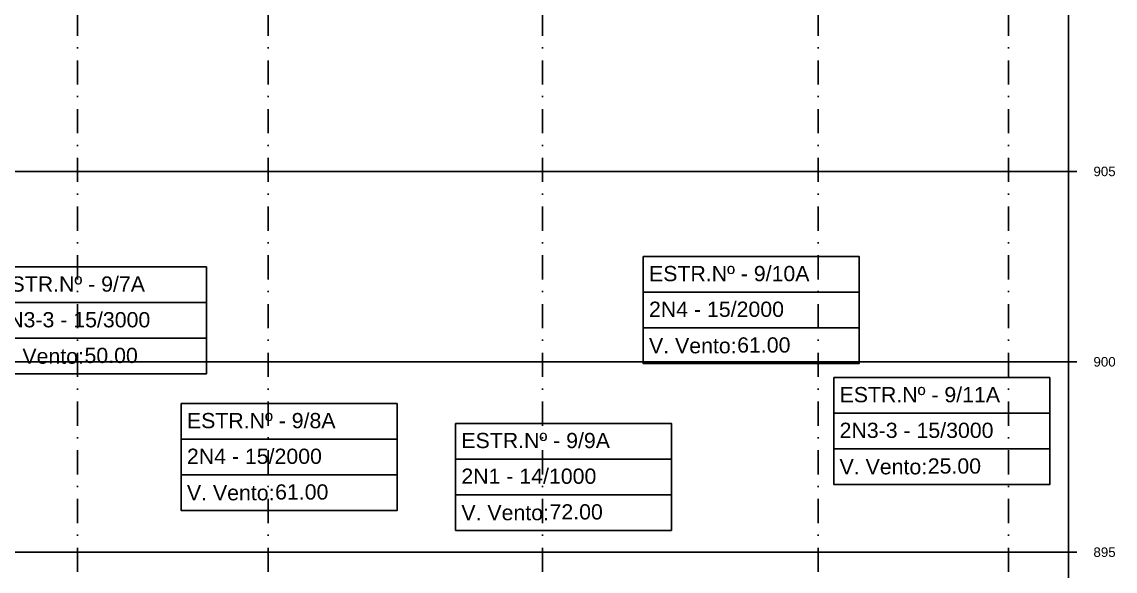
# Model space of a CAD drawing. Header units: metres. Extents: x -121 to 9872, y 3505 to 10721.
# Drawn here: x 9584.9 to 9871.7, y 8945 to 9089.3 of the extents above; entities that cross this region are included whole.
import ezdxf
from ezdxf.enums import TextEntityAlignment as Align

# ---------------------------------------------------------------- set-up
doc = ezdxf.new("R2010")
doc.units = ezdxf.units.M
doc.linetypes.add('DASHDOT', pattern=[25.4, 12.7, -6.35, 0, -6.35])
for name, color, linetype in [('Cabeçalho', 7, 'Continuous'), ('Grade', 9, 'Continuous'), ('Ind.Rot', 8, 'DASHDOT'), ('Modelo_Perfil', 252, 'Continuous'), ('Modelo_Texto_Geral', 7, 'Continuous')]:
    doc.layers.add(name, color=color, linetype=linetype)
doc.styles.add('Arial', font='arial.ttf')
doc.styles.add('SIMM-PADRÃO_(TXT)', font='arial.ttf', dxfattribs={"height": 2})

# ---------------------------------------------------------------- blocks, each defined once
blk = doc.blocks.new('Bloco P Sup')
at = {"layer": 'Cabeçalho'}
blk.add_lwpolyline([(-11.66, -3.34), (44.97, -3.34), (44.97, -31.45), (-11.66, -31.45)], close=True, dxfattribs=at)
for points in [[(-11.66, -12.71), (44.97, -12.71)], [(-11.66, -22.08), (44.97, -22.08)], [(-11.66, -31.45), (44.97, -31.45)]]:
    blk.add_lwpolyline(points, dxfattribs=at)
at = {"layer": 'Cabeçalho', "style": 'Arial'}
blk.add_text('V. Vento:', height=4, dxfattribs=at).set_placement((-10.16, -26.77), align=Align.MIDDLE_LEFT)
at = {"layer": 'Cabeçalho', "style": 'SIMM-PADRÃO_(TXT)'}
for tag, p in [('ESTRUTURANUM', (-10.16, -11.03)), ('TIPO_ESFORÇO', (-10.16, -20.4)), ('VÃOVENTO', (12.97, -29.77))]:
    blk.add_attdef(tag, text='', height=4, dxfattribs=at).set_placement(p, align=Align.BOTTOM_LEFT)

msp = doc.modelspace()

# ---------------------------------------------------------------- linework, layer by layer
at = {"layer": 'Grade'}
for points in [[(0, 9050), (9859.453, 9050)], [(0, 9000), (9859.453, 9000)], [(0, 8950), (9859.453, 8950)]]:
    msp.add_lwpolyline(points, dxfattribs=at)
at = {"layer": 'Ind.Rot', "linetype": 'DASHDOT', "ltscale": 0.5}
for points in [[(9599.479, 10500), (9599.479, 8300)], [(9649.479, 10500), (9649.479, 8300)], [(9721.479, 10500), (9721.479, 8300)], [(9793.739, 10500), (9793.739, 8300)], [(9843.739, 10500), (9843.739, 8300)]]:
    msp.add_lwpolyline(points, dxfattribs=at)
at = {"layer": 'Modelo_Perfil'}
msp.add_line((9859.453, 8300), (9859.453, 10500), dxfattribs=at)
for points in [[(9859.453, 9050), (9861.594, 9050)], [(9859.453, 9000), (9861.594, 9000)], [(9859.453, 8950), (9861.594, 8950)]]:
    msp.add_lwpolyline(points, dxfattribs=at)

# ---------------------------------------------------------------- block references
at = {"layer": 'Cabeçalho'}
for p, values in [((9759.551, 9031.024), {'ESTRUTURANUM': 'ESTR.Nº - 9/10A', 'TIPO_ESFORÇO': '2N4 - 15/2000', 'VÃOVENTO': '61.00'}), ((9588.321, 9028.275), {'ESTRUTURANUM': 'ESTR.Nº - 9/7A', 'TIPO_ESFORÇO': '2N3-3 - 15/3000', 'VÃOVENTO': '50.00'}), ((9809.551, 8999.231), {'ESTRUTURANUM': 'ESTR.Nº - 9/11A', 'TIPO_ESFORÇO': '2N3-3 - 15/3000', 'VÃOVENTO': '25.00'}), ((9638.321, 8992.411), {'ESTRUTURANUM': 'ESTR.Nº - 9/8A', 'TIPO_ESFORÇO': '2N4 - 15/2000', 'VÃOVENTO': '61.00'}), ((9710.321, 8987.181), {'ESTRUTURANUM': 'ESTR.Nº - 9/9A', 'TIPO_ESFORÇO': '2N1 - 14/1000', 'VÃOVENTO': '72.00'})]:
    msp.add_blockref('Bloco P Sup', p, dxfattribs=at).add_auto_attribs(values)

# ---------------------------------------------------------------- texts
at = {"layer": 'Modelo_Texto_Geral', "linetype": 'Continuous', "lineweight": -2, "char_height": 2.5, "attachment_point": 6, "style": 'Arial'}
for s, insert in [('905', (9871.819, 9050.009)), ('900', (9871.819, 9000.009)), ('895', (9871.819, 8950.009))]:
    msp.add_mtext(s, dxfattribs=dict(at, insert=insert))

doc.saveas('drawing.dxf')
